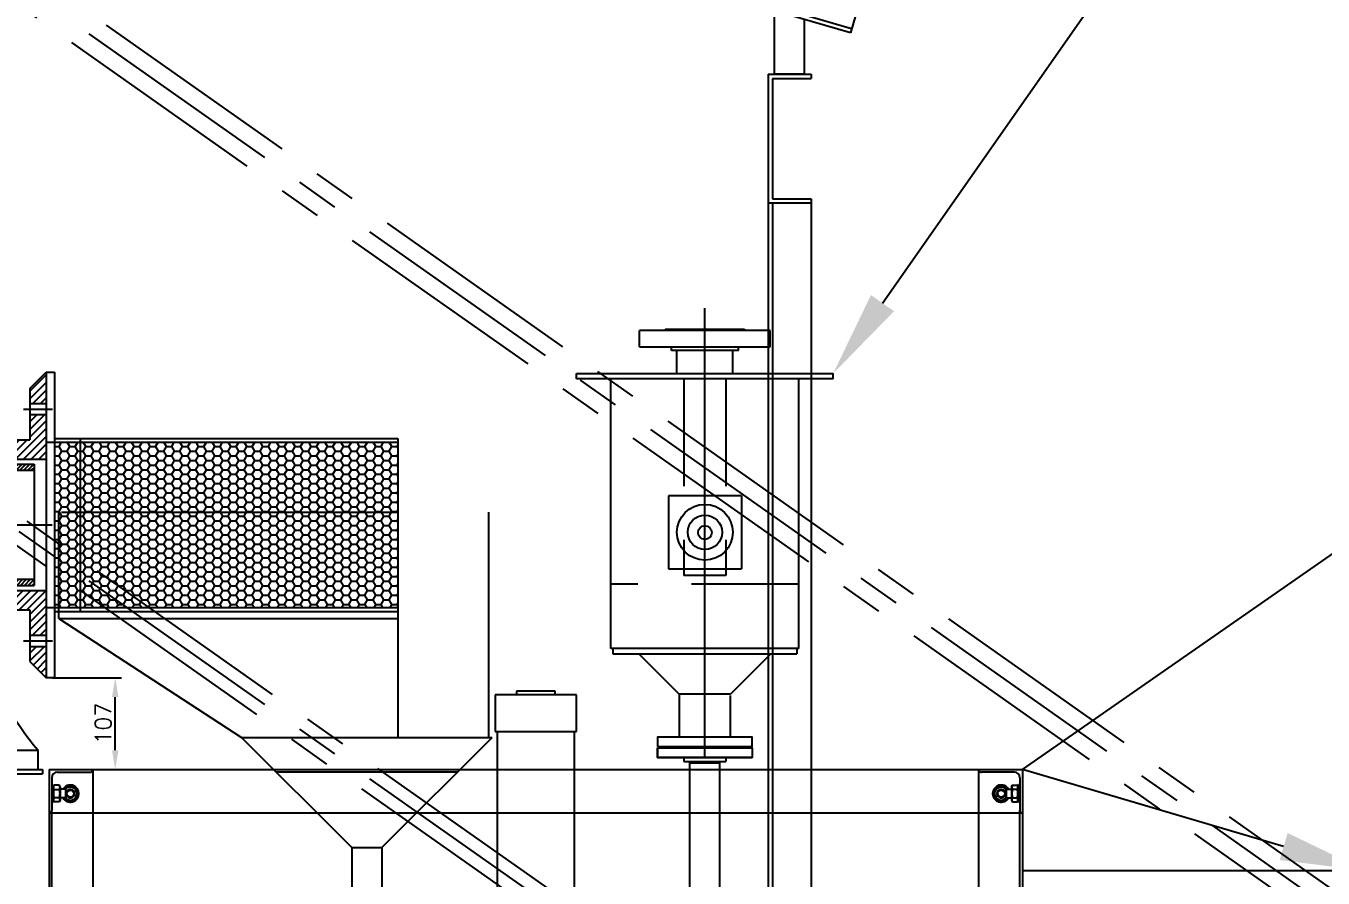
# Model space of a CAD drawing. Extents: x 0 to 21025, y 0 to 14850.
# Drawn here: x 12239 to 13749, y 11721 to 12713 of the extents above; entities that cross this region are included whole.
import ezdxf
from ezdxf import colors
from ezdxf.entities.mleader import LeaderData, LeaderLine
from ezdxf.math import Vec2, Vec3

# ---------------------------------------------------------------- set-up
doc = ezdxf.new("R2010")
doc.units = 0
doc.header["$LTSCALE"] = 200
doc.header["$MEASUREMENT"] = 0
doc.header["$PDMODE"] = 35
doc.header["$PDSIZE"] = 5
for name, pattern in [('CENTER', [2, 1.25, -0.25, 0.25, -0.25]), ('DASHDOT', [1, 0.5, -0.25, 0, -0.25]), ('HIDDEN', [0.375, 0.25, -0.125])]:
    doc.linetypes.add(name, pattern=pattern)
for name, color, linetype in [('CENTRO', 1, 'DASHDOT'), ('DIM', 1, 'Continuous'), ('FRL2', 2, 'Continuous'), ('M3', 3, 'Continuous'), ('M4', 4, 'Continuous'), ('M5', 5, 'Continuous'), ('M7', 7, 'Continuous'), ('MC1', 8, 'CENTER'), ('MT1', 7, 'HIDDEN')]:
    doc.layers.add(name, color=color, linetype=linetype)
doc.styles.add('R120', font='simplex.shx')
doc.dimstyles.new('MIN-1-7.5', dxfattribs={"dimscale": 7.5, "dimtxt": 2.5, "dimasz": 3, "dimexe": 1, "dimexo": 1, "dimtad": 1, "dimdec": 0, "dimtxsty": 'R120', "dimcen": 0, "dimclrd": 1, "dimclre": 1, "dimclrt": 3, "dimazin": 3, "dimtfac": 1, "dimtdec": 0, "dimtmove": 2, "dimatfit": 1, "dimfxl": 1.25, "dimarcsym": 1})

# ---------------------------------------------------------------- blocks, each defined once
blk = doc.blocks.new('iss')
at = {"layer": 'DIM'}
for p, q in [((3911, -18377.9), (3782.6, -18249.5)), ((3782.6, -18249.5), (4074.4, -18249.5)), ((3946, -18377.9), (4074.4, -18249.5)), ((3822.6, -18289.5), (4034.4, -18289.5)), ((3911, -18377.9), (3946, -18377.9))]:
    blk.add_line(p, q, dxfattribs=at)
at = {"layer": 'M3'}
for p, q in [((4077.8, -18199.7), (4077.8, -18242.7)), ((4172.8, -18199.7), (4077.8, -18199.7)), ((4147.8, -18195.7), (4102.8, -18195.7)), ((4102.8, -18195.7), (4102.8, -18199.7)), ((4147.8, -18199.7), (4147.8, -18195.7)), ((4172.8, -18242.7), (4172.8, -18199.7)), ((4077.8, -18242.7), (4172.8, -18242.7)), ((4080.3, -18242.7), (4080.3, -18504.7)), ((4170.3, -18504.7), (4170.3, -18242.7)), ((4267.2, -18261.8), (4377.2, -18261.8)), ((4267.2, -18261.8), (4267.2, -18272.9)), ((4297.7, -18260.2), (4346.7, -18260.2)), ((4297.7, -18260.2), (4297.7, -18261.8)), ((4346.7, -18260.2), (4346.7, -18261.8)), ((4377.2, -18261.8), (4377.2, -18272.9)), ((4267.2, -18272.9), (4377.2, -18272.9)), ((4297.7, -18272.9), (4297.7, -18277.7)), ((4346.7, -18272.9), (4346.7, -18277.7)), ((3558.5, -18286.9), (4692.1, -18286.9)), ((3558.5, -18286.9), (3558.5, -18337.7)), ((3568, -18290), (3606.2, -18290)), ((3609.3, -18286.9), (3609.3, -18286.7)), ((3609.3, -18286.9), (3609.3, -18287)), ((3609.3, -18286.9), (3609.3, -18566.9)), ((4297.7, -18277.7), (4346.7, -18277.7)), ((4304.7, -18279.2), (4339.7, -18279.2)), ((4304.7, -18566.9), (4304.7, -18279.2)), ((4305.5, -18279.2), (4305.5, -18277.7)), ((4338.9, -18279.2), (4338.9, -18277.7)), ((4339.7, -18566.9), (4339.7, -18279.2)), ((4641.3, -18286.9), (4641.3, -18286.7)), ((4641.3, -18566.9), (4641.3, -18286.7)), ((4641.3, -18286.9), (4641.3, -18287)), ((4682.6, -18290), (4644.4, -18290)), ((4692.1, -18286.9), (4692.1, -18337.7)), ((3561.7, -18296.4), (3561.7, -18334.6)), ((3561.7, -18304.9), (3563.4, -18304.9)), ((3563.4, -18324.9), (3563.4, -18304.9)), ((3563.4, -18307.2), (3564.6, -18305.1)), ((3570.1, -18305.1), (3564.6, -18305.1)), ((3571.4, -18307.2), (3570.1, -18305.1)), ((3571.4, -18307.2), (3571.4, -18322.5)), ((4679.3, -18307.2), (4680.5, -18305.1)), ((4679.3, -18307.2), (4679.3, -18322.5)), ((4680.5, -18305.1), (4686, -18305.1)), ((4687.3, -18307.2), (4686, -18305.1)), ((4687.3, -18324.9), (4687.3, -18304.9)), ((4689, -18304.9), (4687.3, -18304.9)), ((4689, -18296.4), (4689, -18334.6)), ((3563.4, -18322.5), (3564.6, -18324.7)), ((3564.6, -18310), (3570.1, -18310)), ((3570.1, -18319.7), (3564.6, -18319.7)), ((3571.4, -18322.5), (3570.1, -18324.7)), ((3577.7, -18309.9), (3571.4, -18309.9)), ((3577.7, -18319.9), (3571.4, -18319.9)), ((3577.7, -18309.9), (3577.7, -18319.9)), ((3578.6, -18310.8), (3577.7, -18309.9)), ((3578.6, -18319), (3577.7, -18319.9)), ((3578.6, -18310.8), (3578.6, -18319)), ((4672, -18310.8), (4672.9, -18309.9)), ((4672, -18310.8), (4672, -18319)), ((4672, -18319), (4672.9, -18319.9)), ((4672.9, -18309.9), (4672.9, -18319.9)), ((4672.9, -18309.9), (4679.3, -18309.9)), ((4672.9, -18319.9), (4679.3, -18319.9)), ((4679.3, -18322.5), (4680.5, -18324.7)), ((4686, -18310), (4680.5, -18310)), ((4680.5, -18319.7), (4686, -18319.7)), ((4687.3, -18322.5), (4686, -18324.7)), ((3558.5, -18337.7), (3558.6, -18337.7)), ((3558.5, -18337.7), (3558.5, -18516.1)), ((4692.1, -18337.7), (3558.5, -18337.7)), ((3561.7, -18324.9), (3563.4, -18324.9)), ((3561.7, -18519.1), (3561.7, -18334.6)), ((3570.1, -18324.7), (3564.6, -18324.7)), ((4680.5, -18324.7), (4686, -18324.7)), ((4689, -18324.9), (4687.3, -18324.9)), ((4689, -18519.1), (4689, -18334.6)), ((4692.1, -18337.7), (4692, -18337.7)), ((4692.1, -18337.7), (4692.1, -18516.1)), ((3911, -18377.9), (3911, -18426.3)), ((3946, -18377.9), (3946, -18426.3)), ((5092.1, -18404.9), (4692.1, -18404.9))]:
    blk.add_line(p, q, dxfattribs=at)
for centre in [(3583.3, -18314.9), (4667.3, -18314.9)]:
    blk.add_circle(centre, 4.08, dxfattribs=at)
for centre, radius, start, end in [((3568, -18296.4), 6.35, 90, 180), ((3606.2, -18287), 3.05, 270, 0), ((4644.4, -18287), 3.05, 180, 270), ((4682.6, -18296.4), 6.35, 0, 90), ((3583.3, -18314.9), 10, 210, 150), ((3583.3, -18314.9), 7.65, 220.8132, 139.1868), ((4667.3, -18314.9), 10, 30, 330), ((4667.3, -18314.9), 7.65, 40.8132, 319.1868), ((3583.3, -18314.9), 5, 199.9484, 160.0516), ((4667.3, -18314.9), 5, 19.9484, 340.0516), ((3558.6, -18334.6), 3.05, 304.6476, 0), ((4692, -18334.6), 3.05, 180, 235.3524)]:
    blk.add_arc(centre, radius, start, end, dxfattribs=at)
for points, weights in [([(3564.6, -18310), (3563.2, -18307.6), (3564.6, -18305.1)], [1, 1.15804961504, 1]), ([(3570.1, -18305.1), (3571.5, -18307.6), (3570.1, -18310)], [1, 1.15804961504, 1]), ([(3583.3, -18305.1), (3579.1, -18307.5), (3575.1, -18309.9)], [1, 1.15312866425, 1.00953546924]), ([(3591.9, -18310), (3587.6, -18307.6), (3583.3, -18305.1)], [1, 1.15804961504, 1]), ([(4658.8, -18310), (4663, -18307.6), (4667.3, -18305.1)], [1, 1.15804961504, 1]), ([(4667.3, -18305.1), (4671.5, -18307.5), (4675.5, -18309.9)], [1, 1.15312866425, 1.00953546924]), ([(4680.5, -18305.1), (4679.1, -18307.6), (4680.5, -18310)], [1, 1.15804961504, 1]), ([(4686, -18310), (4687.4, -18307.6), (4686, -18305.1)], [1, 1.15804961504, 1]), ([(3564.6, -18324.7), (3563.2, -18322.2), (3564.6, -18319.7)], [1, 1.15804961504, 1]), ([(3564.6, -18319.7), (3563.2, -18314.9), (3564.6, -18310)], [1, 1.1481454356, 1]), ([(3570.1, -18310), (3571.5, -18314.9), (3570.1, -18319.7)], [1, 1.1481454356, 1]), ([(3570.1, -18319.7), (3571.5, -18322.2), (3570.1, -18324.7)], [1, 1.15804961504, 1]), ([(3575.1, -18319.9), (3579.1, -18322.3), (3583.3, -18324.7)], [1.00953546924, 1.15312866425, 1]), ([(3583.3, -18324.7), (3587.6, -18322.2), (3591.9, -18319.7)], [1, 1.15804961504, 1]), ([(3591.9, -18319.7), (3591.9, -18314.9), (3591.9, -18310)], [1, 1.1481454356, 1]), ([(4658.8, -18319.7), (4658.8, -18314.9), (4658.8, -18310)], [1, 1.1481454356, 1]), ([(4667.3, -18324.7), (4663, -18322.2), (4658.8, -18319.7)], [1, 1.15804961504, 1]), ([(4675.5, -18319.9), (4671.5, -18322.3), (4667.3, -18324.7)], [1.00953546924, 1.15312866425, 1]), ([(4680.5, -18319.7), (4679.1, -18322.2), (4680.5, -18324.7)], [1, 1.15804961504, 1]), ([(4680.5, -18310), (4679.1, -18314.9), (4680.5, -18319.7)], [1, 1.1481454356, 1]), ([(4686, -18319.7), (4687.4, -18314.9), (4686, -18310)], [1, 1.1481454356, 1]), ([(4686, -18324.7), (4687.4, -18322.2), (4686, -18319.7)], [1, 1.15804961504, 1])]:
    blk.add_rational_spline(points, weights, degree=2, dxfattribs=at)
for points in [[(3560.3, -18337.1), (3560.2, -18337.2), (3560.1, -18337.3), (3559.9, -18337.4), (3559.7, -18337.5), (3559.2, -18337.6), (3558.9, -18337.7), (3558.7, -18337.7), (3558.6, -18337.7), (3558.6, -18337.7)], [(4690.3, -18337.1), (4690.4, -18337.2), (4690.5, -18337.3), (4690.8, -18337.4), (4690.9, -18337.5), (4691.4, -18337.6), (4691.7, -18337.7), (4691.9, -18337.7), (4692, -18337.7), (4692, -18337.7)]]:
    blk.add_open_spline(points, degree=3, knots=[0.3099686, 0.3099686, 0.3099686, 0.3099686, 0.3564359, 0.3564359, 0.4328747, 0.4328747, 0.6114108, 0.6114108, 0.6677907, 0.6677907, 0.6677907, 0.6677907], dxfattribs=at)
blk = doc.blocks.new('gfd')
at = {"layer": 'DIM', "true_color": 0x939598}
h = blk.add_hatch(dxfattribs=at)
h.set_pattern_fill('ANSI31', color=252, scale=2)
h.set_pattern_definition([(45, (0, 0), (-4.49012806, 4.49012806), [])])
h.paths.add_polyline_path([(632521.9, -32933), (632501.9, -32933), (632501.9, -32946.5), (632521.9, -32946.5)])
h.paths.add_polyline_path([(632512.9, -32988), (632512.9, -32983), (632521.9, -32983), (632521.9, -32959.5), (632501.9, -32959.5), (632501.9, -32998), (632495.9, -32998), (632495.9, -33023.5), (632547.9, -33129), (632745.9, -33129), (632745.9, -33077), (632726.9, -33077), (632726.9, -33106.5), (632666.9, -33106.5), (632666.9, -33087.5), (632656.9, -33087.5), (632656.9, -33106.5), (632591.9, -33106.5), (632591.9, -33087.5), (632581.9, -33087.5), (632581.9, -33106.5), (632566.9, -33106.5)])
h.paths.add_polyline_path([(632745.9, -33027.5), (632726.9, -33046.5), (632726.9, -33064), (632745.9, -33064)], flags=17)
h.paths.add_polyline_path([(632745.9, -33347), (632726.9, -33347), (632726.9, -33364.5), (632745.9, -33383.5)], flags=17)
h.paths.add_polyline_path([(632745.9, -33282), (632547.9, -33282), (632495.9, -33387.5), (632495.9, -33413), (632501.9, -33413), (632501.9, -33451.5), (632521.9, -33451.5), (632521.9, -33428), (632512.9, -33428), (632512.9, -33423), (632566.9, -33304.5), (632581.9, -33304.5), (632581.9, -33323.5), (632591.9, -33323.5), (632591.9, -33304.5), (632656.9, -33304.5), (632656.9, -33323.5), (632666.9, -33323.5), (632666.9, -33304.5), (632726.9, -33304.5), (632726.9, -33334), (632745.9, -33334)])
h.paths.add_polyline_path([(632521.9, -33464.5), (632501.9, -33464.5), (632501.9, -33478), (632521.9, -33478)])
h = blk.add_hatch(dxfattribs=at)
h.set_pattern_fill('ANGLE', color=252, scale=0.5)
h.set_pattern_definition([(0, (0, 0), (0, 3.4925), [2.54, -0.9525]), (90, (0, 0), (-3.4925, 2e-16), [2.54, -0.9525])])
h.paths.add_polyline_path([(632501.9, -32933), (632495.9, -32933), (632495.9, -32946.5), (632501.9, -32946.5)])
h.paths.add_polyline_path([(632501.9, -32959.5), (632495.9, -32959.5), (632495.9, -32998), (632501.9, -32998)])
h.paths.add_polyline_path([(632501.9, -33413), (632495.9, -33413), (632495.9, -33451.5), (632501.9, -33451.5)])
h.paths.add_polyline_path([(632501.9, -33464.5), (632495.9, -33464.5), (632495.9, -33478), (632501.9, -33478)])
at = {"layer": 'CENTRO'}
for p, q in [((632487.7, -32953), (632536, -32953)), ((632719.5, -33070.5), (632753.3, -33070.5)), ((632452.6, -33205.5), (632789.1, -33205.5)), ((632719.5, -33340.5), (632753.3, -33340.5)), ((632487.7, -33458), (632536, -33458))]:
    blk.add_line(p, q, dxfattribs=at)
at = {"layer": 'DIM'}
for points in [[(632495.9, -32998), (632501.9, -32998), (632501.9, -32933), (632495.9, -32933)], [(632495.9, -33413), (632501.9, -33413), (632501.9, -33478), (632495.9, -33478)]]:
    blk.add_lwpolyline(points, close=True, dxfattribs=at)
at = {"layer": 'M3'}
for p, q in [((632501.9, -32933), (632521.9, -32933)), ((632501.9, -32998), (632501.9, -32933)), ((632521.9, -32933), (632521.9, -32983)), ((632495.9, -32946.5), (632521.9, -32946.5)), ((632495.9, -32959.5), (632521.9, -32959.5)), ((632512.9, -32983), (632521.9, -32983)), ((632512.9, -32983), (632512.9, -32988)), ((632512.9, -32988), (632566.9, -33106.5)), ((632495.9, -32998), (632501.9, -32998)), ((632495.9, -32998), (632495.9, -33023.5)), ((632495.9, -33023.5), (632547.9, -33129)), ((632495.9, -33387.5), (632495.9, -33023.5)), ((632726.9, -33046.5), (632745.9, -33027.5)), ((632745.9, -33027.5), (632745.9, -33383.5)), ((632726.9, -33046.5), (632726.9, -33106.5)), ((632726.9, -33064), (632745.9, -33064)), ((632726.9, -33077), (632745.9, -33077)), ((632581.9, -33087.5), (632591.9, -33087.5)), ((632581.9, -33087.5), (632581.9, -33106.5)), ((632591.9, -33087.5), (632591.9, -33106.5)), ((632656.9, -33087.5), (632666.9, -33087.5)), ((632656.9, -33087.5), (632656.9, -33106.5)), ((632666.9, -33087.5), (632666.9, -33106.5)), ((632566.9, -33106.5), (632581.9, -33106.5)), ((632591.9, -33106.5), (632656.9, -33106.5)), ((632666.9, -33106.5), (632726.9, -33106.5)), ((632547.9, -33129), (632547.9, -33282)), ((632547.9, -33129), (632745.9, -33129)), ((632547.9, -33282), (632495.9, -33387.5)), ((632547.9, -33282), (632745.9, -33282)), ((632512.9, -33423), (632566.9, -33304.5)), ((632566.9, -33304.5), (632581.9, -33304.5)), ((632581.9, -33304.5), (632581.9, -33323.5)), ((632591.9, -33304.5), (632656.9, -33304.5)), ((632591.9, -33304.5), (632591.9, -33323.5)), ((632656.9, -33304.5), (632656.9, -33323.5)), ((632666.9, -33304.5), (632726.9, -33304.5)), ((632666.9, -33304.5), (632666.9, -33323.5)), ((632726.9, -33304.5), (632726.9, -33364.5)), ((632581.9, -33323.5), (632591.9, -33323.5)), ((632656.9, -33323.5), (632666.9, -33323.5)), ((632726.9, -33334), (632745.9, -33334)), ((632726.9, -33347), (632745.9, -33347)), ((632726.9, -33364.5), (632745.9, -33383.5)), ((632495.9, -33387.5), (632495.9, -33413)), ((632495.9, -33413), (632501.9, -33413)), ((632501.9, -33413), (632501.9, -33478)), ((632512.9, -33428), (632512.9, -33423)), ((632512.9, -33428), (632521.9, -33428)), ((632521.9, -33428), (632521.9, -33478)), ((632495.9, -33451.5), (632521.9, -33451.5)), ((632495.9, -33464.5), (632521.9, -33464.5)), ((632501.9, -33478), (632521.9, -33478))]:
    blk.add_line(p, q, dxfattribs=at)
blk = doc.blocks.new('hfh')
at = {"layer": 'DIM'}
blk.add_blockref('gfd', (0, 0), dxfattribs=at)
blk = doc.blocks.new('mancal')
at = {"layer": 'DIM'}
for p, q in [((636857.2, -41844), (636857.2, -42268.4)), ((636857.2, -41844), (636974.2, -41844)), ((636974.2, -41844), (636974.2, -42282.9)), ((636886.1, -41985.5), (636886.1, -42025.5)), ((636886.1, -41985.5), (636951.1, -41985.5)), ((636951.1, -41985.5), (636951.1, -42025.5)), ((636886.1, -42005.5), (636951.1, -42005.5)), ((636886.1, -42025.5), (636951.1, -42025.5))]:
    blk.add_line(p, q, dxfattribs=at)
blk.add_lwpolyline([(636797.2, -42268.4), (636974.2, -42268.4), (636974.2, -42290.4), (636797.2, -42290.4)], close=True, dxfattribs=at)
blk.add_arc((636504.9, -42023.7), 381.2, 320.0639, 359.7451, dxfattribs=at)
blk = doc.blocks.new('fs')
at = {"layer": 'DIM', "true_color": 0x939598}
h = blk.add_hatch(dxfattribs=at)
h.set_pattern_fill('ANSI31', color=252, angle=90)
h.set_pattern_definition([(135, (0, 0), (-2.24506403, -2.24506403), [])])
h.paths.add_polyline_path([(633314, -31799.4), (633311, -31799.4), (633311, -31956.9), (633314, -31956.9)])
h.paths.add_polyline_path([(633314, -32056.9), (633311, -32056.9), (633311, -32214.4), (633314, -32214.4)])
h = blk.add_hatch(dxfattribs=at)
h.set_pattern_fill('ANSI31', color=252)
h.set_pattern_definition([(45, (0, 0), (-2.24506403, 2.24506403), [])])
h.paths.add_polyline_path([(633556, -31936.4), (633314, -31936.4), (633314, -31943.4), (633556, -31943.4)])
h.paths.add_polyline_path([(633556, -32070.4), (633314, -32070.4), (633314, -32077.4), (633556, -32077.4)])
at = {"layer": 'CENTRO'}
blk.add_line((633261, -32006.9), (633606, -32006.9), dxfattribs=at)
at = {"layer": 'M3'}
for p, q in [((633311, -31799.4), (633314, -31799.4)), ((633311, -31799.4), (633311, -32214.4)), ((633314, -31799.4), (633314, -32214.4)), ((633314, -31936.4), (633556, -31936.4)), ((633314, -31943.4), (633556, -31943.4)), ((633556, -31936.4), (633556, -32077.4)), ((633311, -31956.9), (633314, -31956.9)), ((633311, -32056.9), (633314, -32056.9)), ((633314, -32070.4), (633556, -32070.4)), ((633314, -32077.4), (633556, -32077.4)), ((633311, -32214.4), (633314, -32214.4))]:
    blk.add_line(p, q, dxfattribs=at)
blk = doc.blocks.new('jkhj')
at = {"layer": 'DIM'}
h = blk.add_hatch(dxfattribs=at)
h.set_pattern_fill('HONEY', color=256, scale=50)
h.set_pattern_definition([(0, (-8007.265, -339.2753), (9.375, 5.4126588), [6.25, -12.5]), (120, (-8007.265, -339.2753), (-9.375, 5.4126588), [6.25, -12.5]), (60, (-8007.265, -339.2753), (2e-15, 10.8253175), [-12.5, 6.25])])
h.paths.add_polyline_path([(5083.9, -17864.6), (4684.1, -17864.6), (4684.1, -18057.6), (5083.9, -18057.6)])
blk.add_line((4674.2, -18139.1), (4684.1, -18139.1), dxfattribs=at)
at = {"layer": 'M3'}
for p, q in [((4674.2, -17783.1), (4684.1, -17783.1)), ((4684.1, -17783.1), (4684.1, -18139.1)), ((4674.2, -17864.6), (5083.9, -17864.6)), ((4684.1, -17860.4), (5083.9, -17860.4)), ((5083.9, -17860.4), (5083.9, -18061.9)), ((4674.2, -18057.6), (5083.9, -18057.6)), ((4684.1, -18061.9), (5083.9, -18061.9)), ((4620, -18246.1), (4670, -18246.1)), ((4670, -18246.1), (4670, -18251.1)), ((4625, -18251.1), (4670, -18251.1))]:
    blk.add_line(p, q, dxfattribs=at)
at = {"layer": 'DIM'}
for name, p in [('hfh', (-628071.6, 15244.3)), ('fs', (-628895.8, 14045.8))]:
    blk.add_blockref(name, p, dxfattribs=at)
at = {"layer": 'DIM', "xscale": -1}
blk.add_blockref('mancal', (641462.1, 24044.3), dxfattribs=at)
blk = doc.blocks.new('rosca trans')
at = {"layer": 'M3'}
for p, q in [((-828.3, -28048.4), (1190, -27459.7)), ((-828.3, -28048.4), (1190, -27459.7)), ((-828.3, -28048.4), (1190, -27459.7)), ((-826.9, -28053.2), (1191.4, -27464.5)), ((-826.9, -28053.2), (1191.4, -27464.5)), ((-826.9, -28053.2), (1191.4, -27464.5)), ((-900.6, -27800.5), (-826.9, -28053.2)), ((-900.6, -27800.5), (-826.9, -28053.2)), ((-900.6, -27800.5), (-826.9, -28053.2)), ((-738.5, -28101.3), (-738.5, -28027.4)), ((-738.5, -28101.3), (-738.5, -28027.4)), ((-738.5, -28101.3), (-738.5, -28027.4)), ((-773.5, -28101.3), (-773.5, -28037.6)), ((-773.5, -28101.3), (-773.5, -28037.6)), ((-773.5, -28101.3), (-773.5, -28037.6)), ((-773.5, -28101.3), (-738.5, -28101.3)), ((-773.5, -28101.3), (-738.5, -28101.3)), ((-773.5, -28101.3), (-738.5, -28101.3))]:
    blk.add_line(p, q, dxfattribs=at)
blk = doc.blocks.new('*D45')
at = {"layer": 'Defpoints', "color": 0, "transparency": 16777216}
for p in [(12262.1, 11954.1), (12342.5, 11954.1), (12268.6, 11847.1)]:
    blk.add_point(p, dxfattribs=at)
at = {"layer": 'DIM', "color": 1, "lineweight": -2, "transparency": 16777216}
for p, q in [((12269.6, 11954.1), (12350, 11954.1)), ((12342.5, 11869.6), (12342.5, 11931.6)), ((12276.1, 11847.1), (12350, 11847.1))]:
    blk.add_line(p, q, dxfattribs=at)
at = {"layer": 'DIM', "color": 1, "transparency": 16777216}
for points in [[(12338.8, 11931.6), (12346.3, 11931.6), (12342.5, 11954.1)], [(12338.8, 11869.6), (12346.3, 11869.6), (12342.5, 11847.1)]]:
    blk.add_solid(points, dxfattribs=at)
at = {"layer": 'DIM', "color": 3, "transparency": 16777216, "insert": (12328.5, 11900.6), "char_height": 18.75, "attachment_point": 5, "rotation": 90, "style": 'R120'}
blk.add_mtext('107', dxfattribs=at)
blk = doc.blocks.new('hjghj')
at = {"layer": 'M3'}
for p, q in [((2104.8, -17195), (1952.8, -17195)), ((1952.8, -17214), (1952.8, -17195)), ((1982.7, -17193.4), (2074.8, -17193.4)), ((1982.7, -17193.4), (1982.7, -17195)), ((2074.8, -17193.4), (2074.8, -17195)), ((2104.8, -17214), (2104.8, -17195)), ((1952.8, -17214), (2104.8, -17214)), ((1989.8, -17218.4), (1989.8, -17214)), ((2067.8, -17218.4), (1989.8, -17218.4)), ((1996.3, -17245), (1996.3, -17218.4)), ((2061.3, -17245), (2061.3, -17218.4)), ((2067.8, -17218.4), (2067.8, -17214)), ((1879.3, -17245), (2178.3, -17245)), ((1879.3, -17251.4), (1879.3, -17245)), ((2178.3, -17251.4), (2178.3, -17245)), ((2178.3, -17251.4), (1879.3, -17251.4)), ((1919.3, -17565.4), (1919.3, -17251.4)), ((2138.3, -17565.4), (2138.3, -17251.4)), ((2071.3, -17387.6), (1986.3, -17387.6)), ((1986.3, -17387.6), (1986.3, -17472.6)), ((2071.3, -17387.6), (2071.3, -17472.6)), ((1986.3, -17472.6), (2071.3, -17472.6)), ((2138.3, -17565.4), (1919.3, -17565.4)), ((1921.8, -17565.4), (1921.8, -17571.7)), ((2135.8, -17565.4), (2135.8, -17571.7)), ((1921.8, -17571.7), (2135.8, -17571.7)), ((1951.8, -17571.7), (1998.8, -17618.7)), ((2105.8, -17571.7), (2058.8, -17618.7)), ((2058.8, -17618.7), (1998.8, -17618.7)), ((1998.8, -17618.7), (1998.8, -17668.7)), ((2058.8, -17668.7), (2058.8, -17620.2)), ((2058.8, -17668.7), (1998.8, -17668.7))]:
    blk.add_line(p, q, dxfattribs=at)
for centre, radius in [((2028.8, -17430.1), 32.5), ((2028.8, -17430.1), 20), ((2028.8, -17430.4), 8)]:
    blk.add_circle(centre, radius, dxfattribs=at)
at = {"layer": 'MC1', "ltscale": 50}
blk.add_line((2028.8, -17693.2), (2028.8, -17168.8), dxfattribs=at)
at = {"layer": 'MT1', "ltscale": 2.5}
for p, q in [((2004.3, -17251.4), (2004.3, -17480.4)), ((2053.3, -17251.4), (2053.3, -17480.4)), ((2138.3, -17490.4), (1919.3, -17490.4)), ((2053.3, -17480.4), (2004.3, -17480.4))]:
    blk.add_line(p, q, dxfattribs=at)
blk = doc.blocks.new('u6')
at = {"layer": 'M4'}
for p, q in [((-1668.5, -18441.7), (-1668.5, -18591.7)), ((-1668.5, -18441.7), (-1618.5, -18441.7)), ((-1618.5, -18441.7), (-1618.5, -18446.7)), ((-1663.5, -18446.7), (-1663.5, -18586.7)), ((-1663.5, -18446.7), (-1618.5, -18446.7)), ((-1668.5, -18591.7), (-1618.5, -18591.7)), ((-1663.5, -18586.7), (-1618.5, -18586.7)), ((-1618.5, -18586.7), (-1618.5, -18591.7))]:
    blk.add_line(p, q, dxfattribs=at)

msp = doc.modelspace()

# ---------------------------------------------------------------- linework, layer by layer
at = {"layer": 'DIM'}
for p, q in [((12271.9, 12232.9), (12301.9, 12232.9)), ((12301.9, 12232.9), (12301.9, 12031.4)), ((12489.6, 11884.5), (12671.8, 11884.5))]:
    msp.add_line(p, q, dxfattribs=at)
for points in [[(12974.2, 11873.8), (13084.2, 11873.8), (13084.2, 11884.9), (12974.2, 11884.9)], [(12974.2, 11872.2), (13084.2, 11872.2), (13084.2, 11861.1), (12974.2, 11861.1)]]:
    msp.add_lwpolyline(points, close=True, dxfattribs=at)
at = {"layer": 'M4'}
for p, q in [((13102.8, 12507.2), (13102.8, 10990.9)), ((13107.8, 12507.2), (13107.8, 10987)), ((13152.8, 12507.2), (13152.8, 10951.8))]:
    msp.add_line(p, q, dxfattribs=at)
at = {"layer": 'M5'}
for p, q in [((12276.9, 12023), (12276.9, 12146.9)), ((12280.1, 12146.9), (12671.8, 12146.9)), ((12671.8, 12146.9), (12671.8, 11884.5)), ((12777.2, 12146.9), (12777.2, 11884.5)), ((12276.9, 12023), (12489.6, 11884.5)), ((12276.9, 12023), (12671.8, 12023))]:
    msp.add_line(p, q, dxfattribs=at)
at = {"layer": 'MC1'}
for p, q in [((14498, 11186.7), (12192.7, 12812.9)), ((14478, 11177), (12180.3, 12797.2)), ((14458, 11167.4), (12167.9, 12781.5)), ((14478, 10539.8), (12180.3, 12160)), ((14487.3, 10551.6), (12189.6, 12171.7)), ((14468.7, 10528.1), (12171, 12148.2))]:
    msp.add_line(p, q, dxfattribs=at)

# ---------------------------------------------------------------- block references
at = {"layer": 'DIM', "xscale": -1}
msp.add_blockref('rosca trans', (12371.8, 40758.5), dxfattribs=at)
at = {"layer": 'DIM'}
for name, p in [('hjghj', (11000.4, 29553.6)), ('iss', (8707, 30134))]:
    msp.add_blockref(name, p, dxfattribs=at)
at = {"layer": 'M4'}
for name, p in [('jkhj', (7587.9, 30093.3)), ('u6', (14771.3, 31098.9))]:
    msp.add_blockref(name, p, dxfattribs=at)

# ---------------------------------------------------------------- dimensions: what is measured, and where the dimension line sits
at = {"layer": 'DIM'}
dim = msp.add_linear_dim(base=(12342.5, 11954.1), p1=(12268.6, 11847.1), p2=(12262.1, 11954.1), angle=90, dimstyle='MIN-1-7.5', dxfattribs=at)
dim.commit()
dim.dimension.update_dxf_attribs({"geometry": '*D45', "text_midpoint": (12328.5, 11900.6)})

# ---------------------------------------------------------------- leaders
at = {"layer": 'FRL2'}
ml = msp.add_multileader_mtext('Standard', dxfattribs=at)
ml.set_content('18', color=3)
ml.set_leader_properties(color=1)
ml.build(insert=Vec2(0, 0))
ml.multileader.update_dxf_attribs({"text_left_attachment_type": 6, "text_right_attachment_type": 6, "dogleg_length": 50, "arrow_head_size": 100})
ctx = ml.context
ctx.base_point, ctx.char_height, ctx.arrow_head_size, ctx.landing_gap_size, ctx.plane_origin = Vec3(13876, 13233.1), 100, 100, 0.09, Vec3(13178.7, 12308.6)
ctx.left_attachment, ctx.right_attachment = 6, 6
notes = []
notes.append((ctx, [(0, (1, 1, 0), (13826, 13233.1), (1, 0), 50, [(0, [(13178.7, 12308.6)], 0, [])])]))
ctx.mtext.insert, ctx.mtext.flow_direction = Vec3(13876.1, 13353.1), 5
at = {"layer": 'M7'}
ml = msp.add_multileader_mtext('Standard', dxfattribs=at)
ml.set_content('10', color=3)
ml.set_leader_properties(color=1)
ml.build(insert=Vec2(0, 0))
ml.multileader.update_dxf_attribs({"text_left_attachment_type": 6, "text_right_attachment_type": 6, "dogleg_length": 50, "arrow_head_size": 100})
ctx = ml.context
ctx.base_point, ctx.char_height, ctx.arrow_head_size, ctx.landing_gap_size, ctx.plane_origin = Vec3(14122.9, 12316.4), 100, 100, 0.09, Vec3(13799.1, 11729.1)
ctx.left_attachment, ctx.right_attachment = 6, 6
notes.append((ctx, [(0, (1, 1, 0), (14072.9, 12316.4), (1, 0), 50, [(1, [(13799.1, 11729.1), (13399.1, 11847.1)], 0, [])])]))
ctx.mtext.insert, ctx.mtext.flow_direction = Vec3(14123, 12436.4), 5
for ctx, leaders in notes:
    for number, flags, end, landing, length, lines in leaders:
        leader = LeaderData()
        leader.index, (leader.has_last_leader_line, leader.has_dogleg_vector, leader.attachment_direction) = number, flags
        leader.last_leader_point, leader.dogleg_vector, leader.dogleg_length = Vec3(end), Vec3(landing), length
        for number, points, colour, breaks in lines:
            line = LeaderLine()
            line.index, line.vertices, line.color, line.breaks = number, Vec3.list(points), colors.encode_raw_color(colour), breaks
            leader.lines.append(line)
        ctx.leaders.append(leader)

doc.saveas('drawing.dxf')
